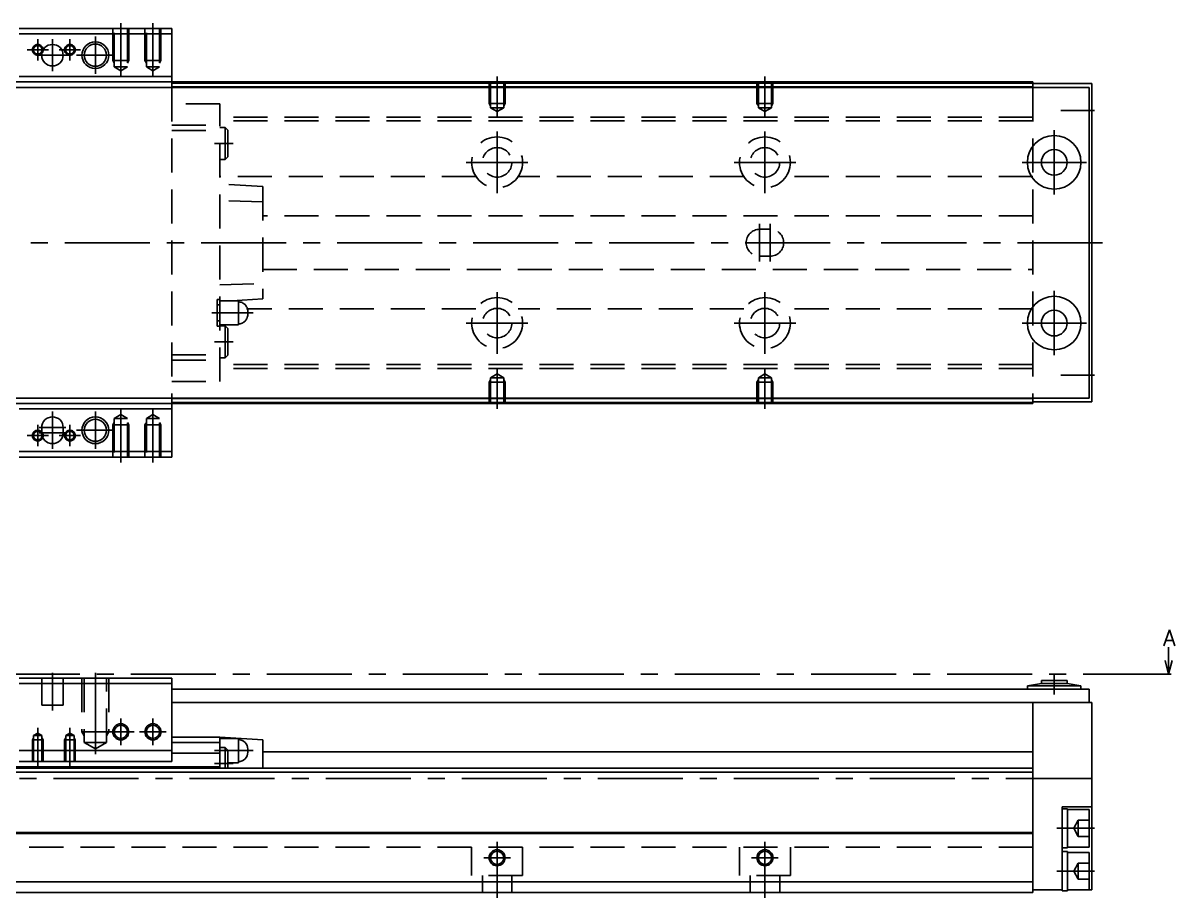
# Model space of a CAD drawing. Extents: x -2 to 671, y -8 to 279.
# Drawn here: x 456.3 to 671.3, y 9 to 172.3 of the extents above; entities that cross this region are included whole.
import ezdxf

# ---------------------------------------------------------------- set-up
doc = ezdxf.new("R2010")
doc.units = 0
doc.header["$LTSCALE"] = 0.5
doc.linetypes.add('CENTER', pattern=[50.8, 31.75, -6.35, 6.35, -6.35])
doc.linetypes.add('DASHED', pattern=[19.05, 12.7, -6.35])
for name, color, linetype in [('MSM_CENTER', 1, 'CENTER'), ('MSM_CONTINUOUS', 7, 'CONTINUOUS'), ('MSM_DASHED', 4, 'DASHED'), ('MSM_NARROW', 5, 'CONTINUOUS'), ('MSM_PART_NUMBER', 7, 'CONTINUOUS')]:
    doc.layers.add(name, color=color, linetype=linetype)
doc.styles.get("Standard").update_dxf_attribs({"font": 'txt.shx', "height": 3, "bigfont": 'bigfont.shx'})

msp = doc.modelspace()

# ---------------------------------------------------------------- linework, layer by layer
at = {"layer": 'MSM_CENTER'}
for p, q in [((474.51, 162.39), (474.51, 172.3)), ((480.51, 162.39), (480.51, 172.3)), ((459.01, 165.3), (459.01, 169.3)), ((461.76, 163.3), (461.76, 169.3)), ((465.01, 165.3), (465.01, 169.3)), ((469.76, 162.8), (469.76, 169.8)), ((461.01, 167.3), (457.01, 167.3)), ((458.76, 166.3), (464.76, 166.3)), ((467.01, 167.3), (463.01, 167.3)), ((466.26, 166.3), (473.26, 166.3)), ((544.76, 162.3), (544.76, 154.79)), ((594.76, 162.3), (594.76, 154.79)), ((650.01, 156), (656.26, 156)), ((544.76, 152.05), (544.76, 140.55)), ((594.76, 152.05), (594.76, 140.55)), ((648.76, 140.3), (648.76, 152.3)), ((495.51, 149.8), (492.01, 149.8)), ((539.01, 146.3), (550.51, 146.3)), ((589.01, 146.3), (600.51, 146.3)), ((642.76, 146.3), (654.76, 146.3)), ((593.76, 127.8), (593.76, 134.8)), ((595.76, 127.8), (595.76, 134.8)), ((657.76, 131.3), (256.26, 131.3)), ((544.76, 110.55), (544.76, 122.05)), ((594.76, 110.55), (594.76, 122.05)), ((648.76, 110.3), (648.76, 122.3)), ((491.51, 118.2), (499.21, 118.2)), ((539.01, 116.3), (550.51, 116.3)), ((589.01, 116.3), (600.51, 116.3)), ((642.76, 116.3), (654.76, 116.3)), ((495.51, 112.8), (492.01, 112.8)), ((544.76, 100.3), (544.76, 107.81)), ((594.76, 100.3), (594.76, 107.81)), ((650.01, 106.6), (656.26, 106.6)), ((461.76, 92.8), (461.76, 99.8)), ((469.76, 92.8), (469.76, 99.8)), ((474.51, 100.21), (474.51, 90.3)), ((480.51, 100.21), (480.51, 90.3)), ((459.01, 93.3), (459.01, 97.3)), ((459.26, 96.8), (464.26, 96.8)), ((465.01, 93.3), (465.01, 97.3)), ((461.01, 95.3), (457.01, 95.3)), ((459.26, 95.8), (464.26, 95.8)), ((467.01, 95.3), (463.01, 95.3)), ((466.26, 96.3), (473.26, 96.3)), ((247.76, 50.8), (670.12, 50.8)), ((461.76, 44), (461.76, 51)), ((469.76, 51), (469.76, 35.81)), ((648.76, 50.6), (648.76, 47)), ((474.51, 37.5), (474.51, 42.5)), ((480.51, 37.5), (480.51, 42.5)), ((459.01, 40.76), (459.01, 33.5)), ((465.01, 40.76), (465.01, 33.5)), ((472.01, 40), (477.01, 40)), ((478.01, 40), (483.01, 40)), ((492.01, 36.5), (499.21, 36.5)), ((492.01, 34.1), (495.51, 34.1)), ((258.76, 31.3), (657.76, 31.3)), ((656.26, 22), (649.26, 22)), ((544.76, 19.5), (544.76, 9)), ((594.76, 19.5), (594.76, 9)), ((542.26, 16.5), (547.26, 16.5)), ((592.26, 16.5), (597.26, 16.5)), ((656.26, 14), (649.26, 14))]:
    msp.add_line(p, q, dxfattribs=at)
at = {"layer": 'MSM_CONTINUOUS'}
for p, q in [((455.51, 171.3), (484.01, 171.3)), ((455.51, 170.3), (484.01, 170.3)), ((484.01, 160.3), (484.01, 171.3)), ((644.76, 161.3), (294.76, 161.3)), ((455.51, 162.3), (484.01, 162.3)), ((644.76, 161.3), (644.76, 160.3)), ((655.26, 160.3), (283.26, 160.3)), ((644.76, 161.1), (484.01, 161.1)), ((644.76, 160.4), (484.01, 160.4)), ((655.76, 161), (644.76, 161)), ((655.26, 102.3), (655.26, 160.3)), ((655.76, 161), (655.76, 101.6)), ((655.26, 102.3), (283.26, 102.3)), ((644.76, 101.3), (294.76, 101.3)), ((484.01, 91.3), (484.01, 102.3)), ((644.76, 102.2), (484.01, 102.2)), ((644.76, 101.5), (484.01, 101.5)), ((644.76, 102.3), (644.76, 101.3)), ((655.76, 101.6), (644.76, 101.6)), ((455.51, 100.3), (484.01, 100.3)), ((459.76, 96.8), (459.76, 95.8)), ((463.76, 95.8), (463.76, 96.8)), ((455.51, 92.3), (484.01, 92.3)), ((455.51, 91.3), (484.01, 91.3)), ((670.12, 50.8), (670.12, 55.8)), ((670.12, 50.8), (669.45, 53.3)), ((670.79, 53.3), (670.12, 50.8)), ((455.51, 50), (484.01, 50)), ((484.01, 34.5), (484.01, 50)), ((646.36, 49.6), (646.36, 49)), ((651.16, 49.6), (646.36, 49.6)), ((651.16, 49), (651.16, 49.6)), ((670.62, 50.8), (669.62, 50.8)), ((455.51, 49), (484.01, 49)), ((655.26, 48), (484.01, 48)), ((646.36, 49), (643.76, 48.6)), ((643.76, 48.6), (643.76, 48)), ((653.76, 48.6), (643.76, 48.6)), ((651.16, 49), (646.36, 49)), ((653.76, 48.6), (651.16, 49)), ((653.76, 48), (653.76, 48.6)), ((655.26, 45.5), (655.26, 48)), ((655.76, 45.5), (484.01, 45.5)), ((644.76, 45.5), (644.76, 10)), ((655.76, 45.5), (655.76, 10.5)), ((484.01, 39), (493.01, 39)), ((493.01, 39), (501.01, 38.5)), ((493.01, 39), (493.01, 33.2)), ((496.46, 38.75), (493.01, 38.75)), ((496.46, 38.75), (496.46, 34.25)), ((484.01, 38), (493.01, 38)), ((494.01, 37.1), (493.01, 37.1)), ((494.51, 36.6), (494.01, 37.1)), ((494.01, 37.1), (494.01, 33.2)), ((494.51, 36.6), (494.51, 33.2)), ((498.21, 36.8), (498.21, 36.2)), ((501.01, 38.5), (501.01, 33.2)), ((455.51, 36.5), (484.01, 36.5)), ((455.51, 34.5), (484.01, 34.5)), ((484.01, 36), (493.01, 36)), ((501.01, 36.3), (644.76, 36.3)), ((644.76, 33.2), (294.76, 33.2)), ((644.76, 32.5), (294.76, 32.5)), ((446.51, 33.5), (493.01, 33.5)), ((494.51, 34.25), (496.46, 34.25)), ((655.76, 26), (650.26, 26)), ((650.26, 26), (650.26, 10.35)), ((651.26, 25.65), (650.26, 25.65)), ((651.26, 25.65), (651.26, 18.35)), ((655.26, 25.5), (651.26, 25.5)), ((655.26, 25.5), (655.26, 18.5)), ((644.76, 21.2), (294.76, 21.2)), ((644.76, 21), (294.76, 21)), ((650.26, 18.35), (651.26, 18.35)), ((651.26, 17.65), (650.26, 17.65)), ((651.26, 18.5), (655.26, 18.5)), ((651.26, 17.65), (651.26, 10.35)), ((655.26, 17.5), (651.26, 17.5)), ((655.26, 17.5), (655.26, 10.5)), ((644.76, 12), (285.26, 12)), ((644.76, 10), (294.76, 10)), ((650.26, 10.5), (644.76, 10.5)), ((650.26, 10.35), (651.26, 10.35)), ((651.26, 10.5), (655.76, 10.5))]:
    msp.add_line(p, q, dxfattribs=at)
for centre, radius in [((461.76, 166.3), 2), ((469.76, 166.3), 2.07), ((648.76, 146.3), 5), ((648.76, 146.3), 2.4), ((648.76, 116.3), 5), ((648.76, 116.3), 2.4), ((469.76, 96.3), 2.07), ((474.51, 40), 1.23), ((480.51, 40), 1.23), ((544.76, 16.5), 1.23), ((594.76, 16.5), 1.23)]:
    msp.add_circle(centre, radius, dxfattribs=at)
for centre, radius, start, end in [((461.76, 96.8), 2, 0, 180), ((461.76, 95.8), 2, 180, 0), ((496.46, 36.8), 1.75, 0, 90), ((496.46, 36.2), 1.75, 270, 0)]:
    msp.add_arc(centre, radius, start, end, dxfattribs=at)
at = {"layer": 'MSM_DASHED'}
for p, q in [((473.01, 171.3), (473.01, 165.3)), ((473.28, 164.1), (473.28, 171.3)), ((475.74, 171.3), (475.74, 164.1)), ((476.01, 171.3), (476.01, 165.3)), ((479.01, 171.3), (479.01, 165.3)), ((479.28, 164.1), (479.28, 171.3)), ((481.74, 171.3), (481.74, 164.1)), ((482.01, 171.3), (482.01, 165.3)), ((476.01, 165.3), (473.01, 165.3)), ((473.28, 164.83), (473.01, 165.3)), ((475.74, 164.1), (473.28, 164.1)), ((474.51, 163.39), (473.28, 164.1)), ((475.74, 164.1), (474.51, 163.39)), ((475.74, 164.83), (476.01, 165.3)), ((482.01, 165.3), (479.01, 165.3)), ((479.28, 164.83), (479.01, 165.3)), ((481.74, 164.1), (479.28, 164.1)), ((480.51, 163.39), (479.28, 164.1)), ((481.74, 164.1), (480.51, 163.39)), ((481.74, 164.83), (482.01, 165.3)), ((543.26, 161.3), (543.26, 157.3)), ((543.53, 156.5), (543.53, 161.3)), ((545.99, 161.3), (545.99, 156.5)), ((546.26, 161.3), (546.26, 157.3)), ((593.26, 161.3), (593.26, 157.3)), ((593.53, 156.5), (593.53, 161.3)), ((595.99, 161.3), (595.99, 156.5)), ((596.26, 161.3), (596.26, 157.3)), ((484.01, 160.3), (484.01, 102.3)), ((644.76, 160.3), (644.76, 102.3)), ((493.01, 157.2), (484.01, 157.2)), ((493.01, 105.4), (493.01, 157.2)), ((543.53, 156.83), (543.26, 157.3)), ((543.26, 157.3), (546.26, 157.3)), ((545.99, 156.83), (546.26, 157.3)), ((593.53, 156.83), (593.26, 157.3)), ((593.26, 157.3), (596.26, 157.3)), ((595.99, 156.83), (596.26, 157.3)), ((543.53, 156.5), (545.99, 156.5)), ((544.76, 155.79), (543.53, 156.5)), ((545.99, 156.5), (544.76, 155.79)), ((593.53, 156.5), (595.99, 156.5)), ((594.76, 155.79), (593.53, 156.5)), ((595.99, 156.5), (594.76, 155.79)), ((484.01, 153.25), (493.01, 153.25)), ((644.76, 154.75), (493.01, 154.75)), ((644.76, 154.05), (493.01, 154.05)), ((494.01, 152.8), (493.01, 152.8)), ((494.01, 152.8), (494.01, 146.8)), ((494.51, 152.3), (494.01, 152.8)), ((484.01, 152.25), (493.01, 152.25)), ((494.51, 152.3), (494.51, 147.3)), ((493.01, 146.8), (494.01, 146.8)), ((494.01, 146.8), (494.51, 147.3)), ((540.81, 143.66), (493.01, 143.66)), ((501.01, 141.77), (493.01, 142.3)), ((590.81, 143.66), (548.71, 143.66)), ((644.76, 143.66), (598.71, 143.66)), ((501.01, 141.77), (501.01, 120.83)), ((501.01, 138.9), (493.01, 139.16)), ((644.76, 136.3), (501.01, 136.3)), ((595.76, 133.8), (593.76, 133.8)), ((593.76, 128.8), (595.76, 128.8)), ((501.01, 126.3), (644.76, 126.3)), ((493.01, 123.44), (501.01, 123.7)), ((492.51, 120.7), (493.01, 120.7)), ((492.51, 115.7), (492.51, 120.7)), ((496.46, 120.45), (493.01, 120.45)), ((495.27, 120.45), (501.01, 120.83)), ((496.46, 120.45), (496.46, 115.95)), ((493.01, 119.7), (492.51, 119.7)), ((540.81, 118.94), (498.15, 118.94)), ((498.21, 118.5), (498.21, 117.9)), ((590.81, 118.94), (548.71, 118.94)), ((644.76, 118.94), (598.71, 118.94)), ((492.51, 116.7), (493.01, 116.7)), ((492.51, 115.7), (493.01, 115.7)), ((493.01, 115.95), (496.46, 115.95)), ((494.01, 115.8), (493.01, 115.8)), ((494.51, 115.3), (494.01, 115.8)), ((494.01, 115.8), (494.01, 109.8)), ((494.51, 115.3), (494.51, 110.3)), ((484.01, 110.35), (493.01, 110.35)), ((493.01, 109.8), (494.01, 109.8)), ((494.01, 109.8), (494.51, 110.3)), ((484.01, 109.35), (493.01, 109.35)), ((644.76, 108.55), (493.01, 108.55)), ((644.76, 107.85), (493.01, 107.85)), ((484.01, 105.4), (493.01, 105.4)), ((543.53, 105.77), (543.26, 105.3)), ((544.76, 106.81), (543.53, 106.1)), ((543.53, 106.1), (543.53, 101.3)), ((543.53, 106.1), (545.99, 106.1)), ((545.99, 106.1), (544.76, 106.81)), ((545.99, 101.3), (545.99, 106.1)), ((545.99, 105.77), (546.26, 105.3)), ((593.53, 105.77), (593.26, 105.3)), ((594.76, 106.81), (593.53, 106.1)), ((593.53, 106.1), (593.53, 101.3)), ((593.53, 106.1), (595.99, 106.1)), ((595.99, 106.1), (594.76, 106.81)), ((595.99, 101.3), (595.99, 106.1)), ((595.99, 105.77), (596.26, 105.3)), ((543.26, 101.3), (543.26, 105.3)), ((543.26, 105.3), (546.26, 105.3)), ((546.26, 101.3), (546.26, 105.3)), ((593.26, 101.3), (593.26, 105.3)), ((593.26, 105.3), (596.26, 105.3)), ((596.26, 101.3), (596.26, 105.3)), ((474.51, 99.21), (473.28, 98.5)), ((475.74, 98.5), (474.51, 99.21)), ((480.51, 99.21), (479.28, 98.5)), ((481.74, 98.5), (480.51, 99.21)), ((473.28, 97.77), (473.01, 97.3)), ((476.01, 97.3), (473.01, 97.3)), ((473.01, 91.3), (473.01, 97.3)), ((473.28, 98.5), (473.28, 91.3)), ((475.74, 98.5), (473.28, 98.5)), ((475.74, 91.3), (475.74, 98.5)), ((475.74, 97.77), (476.01, 97.3)), ((476.01, 91.3), (476.01, 97.3)), ((479.28, 97.77), (479.01, 97.3)), ((482.01, 97.3), (479.01, 97.3)), ((479.01, 91.3), (479.01, 97.3)), ((479.28, 98.5), (479.28, 91.3)), ((481.74, 98.5), (479.28, 98.5)), ((481.74, 91.3), (481.74, 98.5)), ((481.74, 97.77), (482.01, 97.3)), ((482.01, 91.3), (482.01, 97.3)), ((459.76, 45), (459.76, 50)), ((463.76, 45), (463.76, 50)), ((467.26, 50), (467.26, 40)), ((467.69, 50), (467.69, 38)), ((471.83, 38), (471.83, 50)), ((472.26, 50), (472.26, 40)), ((459.76, 45), (463.76, 45)), ((458.23, 38.87), (458.01, 38.5)), ((459.01, 39.76), (458.23, 39.31)), ((459.79, 39.31), (458.23, 39.31)), ((458.23, 39.31), (458.23, 34.5)), ((459.79, 39.31), (459.01, 39.76)), ((459.79, 34.5), (459.79, 39.31)), ((459.79, 38.87), (460.01, 38.5)), ((464.23, 38.87), (464.01, 38.5)), ((465.01, 39.76), (464.23, 39.31)), ((465.79, 39.31), (464.23, 39.31)), ((464.23, 39.31), (464.23, 34.5)), ((465.79, 39.31), (465.01, 39.76)), ((465.79, 34.5), (465.79, 39.31)), ((465.79, 38.87), (466.01, 38.5)), ((472.26, 40), (467.26, 40)), ((467.69, 39.25), (467.26, 40)), ((471.83, 39.25), (472.26, 40)), ((460.01, 38.5), (458.01, 38.5)), ((458.01, 34.5), (458.01, 38.5)), ((460.01, 34.5), (460.01, 38.5)), ((466.01, 38.5), (464.01, 38.5)), ((464.01, 34.5), (464.01, 38.5)), ((466.01, 34.5), (466.01, 38.5)), ((471.83, 38), (467.69, 38)), ((467.69, 38), (469.76, 36.81)), ((469.76, 36.81), (471.83, 38)), ((653.26, 23.5), (652.4, 22)), ((653.26, 20.5), (652.4, 22)), ((653.26, 20.5), (653.26, 23.5)), ((653.26, 23.5), (655.26, 23.5)), ((653.26, 22), (655.26, 22)), ((653.26, 20.5), (655.26, 20.5)), ((644.76, 18.5), (294.76, 18.5)), ((540.01, 18.5), (540.01, 13.2)), ((549.51, 13.2), (549.51, 18.5)), ((590.01, 18.5), (590.01, 13.2)), ((599.51, 13.2), (599.51, 18.5)), ((653.26, 15.5), (652.4, 14)), ((653.26, 12.5), (653.26, 15.5)), ((653.26, 15.5), (655.26, 15.5)), ((549.51, 13.2), (540.01, 13.2)), ((542.01, 13.2), (542.01, 10)), ((547.51, 10), (547.51, 13.2)), ((599.51, 13.2), (590.01, 13.2)), ((592.01, 13.2), (592.01, 10)), ((597.51, 10), (597.51, 13.2)), ((653.26, 12.5), (652.4, 14)), ((653.26, 14), (655.26, 14)), ((653.26, 12.5), (655.26, 12.5))]:
    msp.add_line(p, q, dxfattribs=at)
for centre, radius in [((459.01, 167.3), 1), ((459.01, 167.3), 0.784), ((465.01, 167.3), 1), ((465.01, 167.3), 0.784), ((544.76, 146.3), 4.75), ((594.76, 146.3), 4.75), ((544.76, 146.3), 2.75), ((594.76, 146.3), 2.75), ((544.76, 116.3), 4.75), ((594.76, 116.3), 4.75), ((544.76, 116.3), 2.75), ((594.76, 116.3), 2.75), ((459.01, 95.3), 1), ((459.01, 95.3), 0.784), ((465.01, 95.3), 1), ((465.01, 95.3), 0.784)]:
    msp.add_circle(centre, radius, dxfattribs=at)
for centre, radius, start, end in [((593.76, 131.3), 2.5, 90, 270), ((595.76, 131.3), 2.5, 270, 90), ((496.46, 118.5), 1.75, 0, 90), ((496.46, 117.9), 1.75, 270, 0)]:
    msp.add_arc(centre, radius, start, end, dxfattribs=at)
at = {"layer": 'MSM_NARROW'}
for centre, radius in [((469.76, 166.3), 2.5), ((469.76, 96.3), 2.5), ((474.51, 40), 1.5), ((480.51, 40), 1.5), ((544.76, 16.5), 1.5), ((594.76, 16.5), 1.5)]:
    msp.add_circle(centre, radius, dxfattribs=at)

# ---------------------------------------------------------------- texts
at = {"layer": 'MSM_PART_NUMBER'}
msp.add_text('A', height=3, dxfattribs=at).set_placement((669.12, 56.05))

doc.saveas('drawing.dxf')
